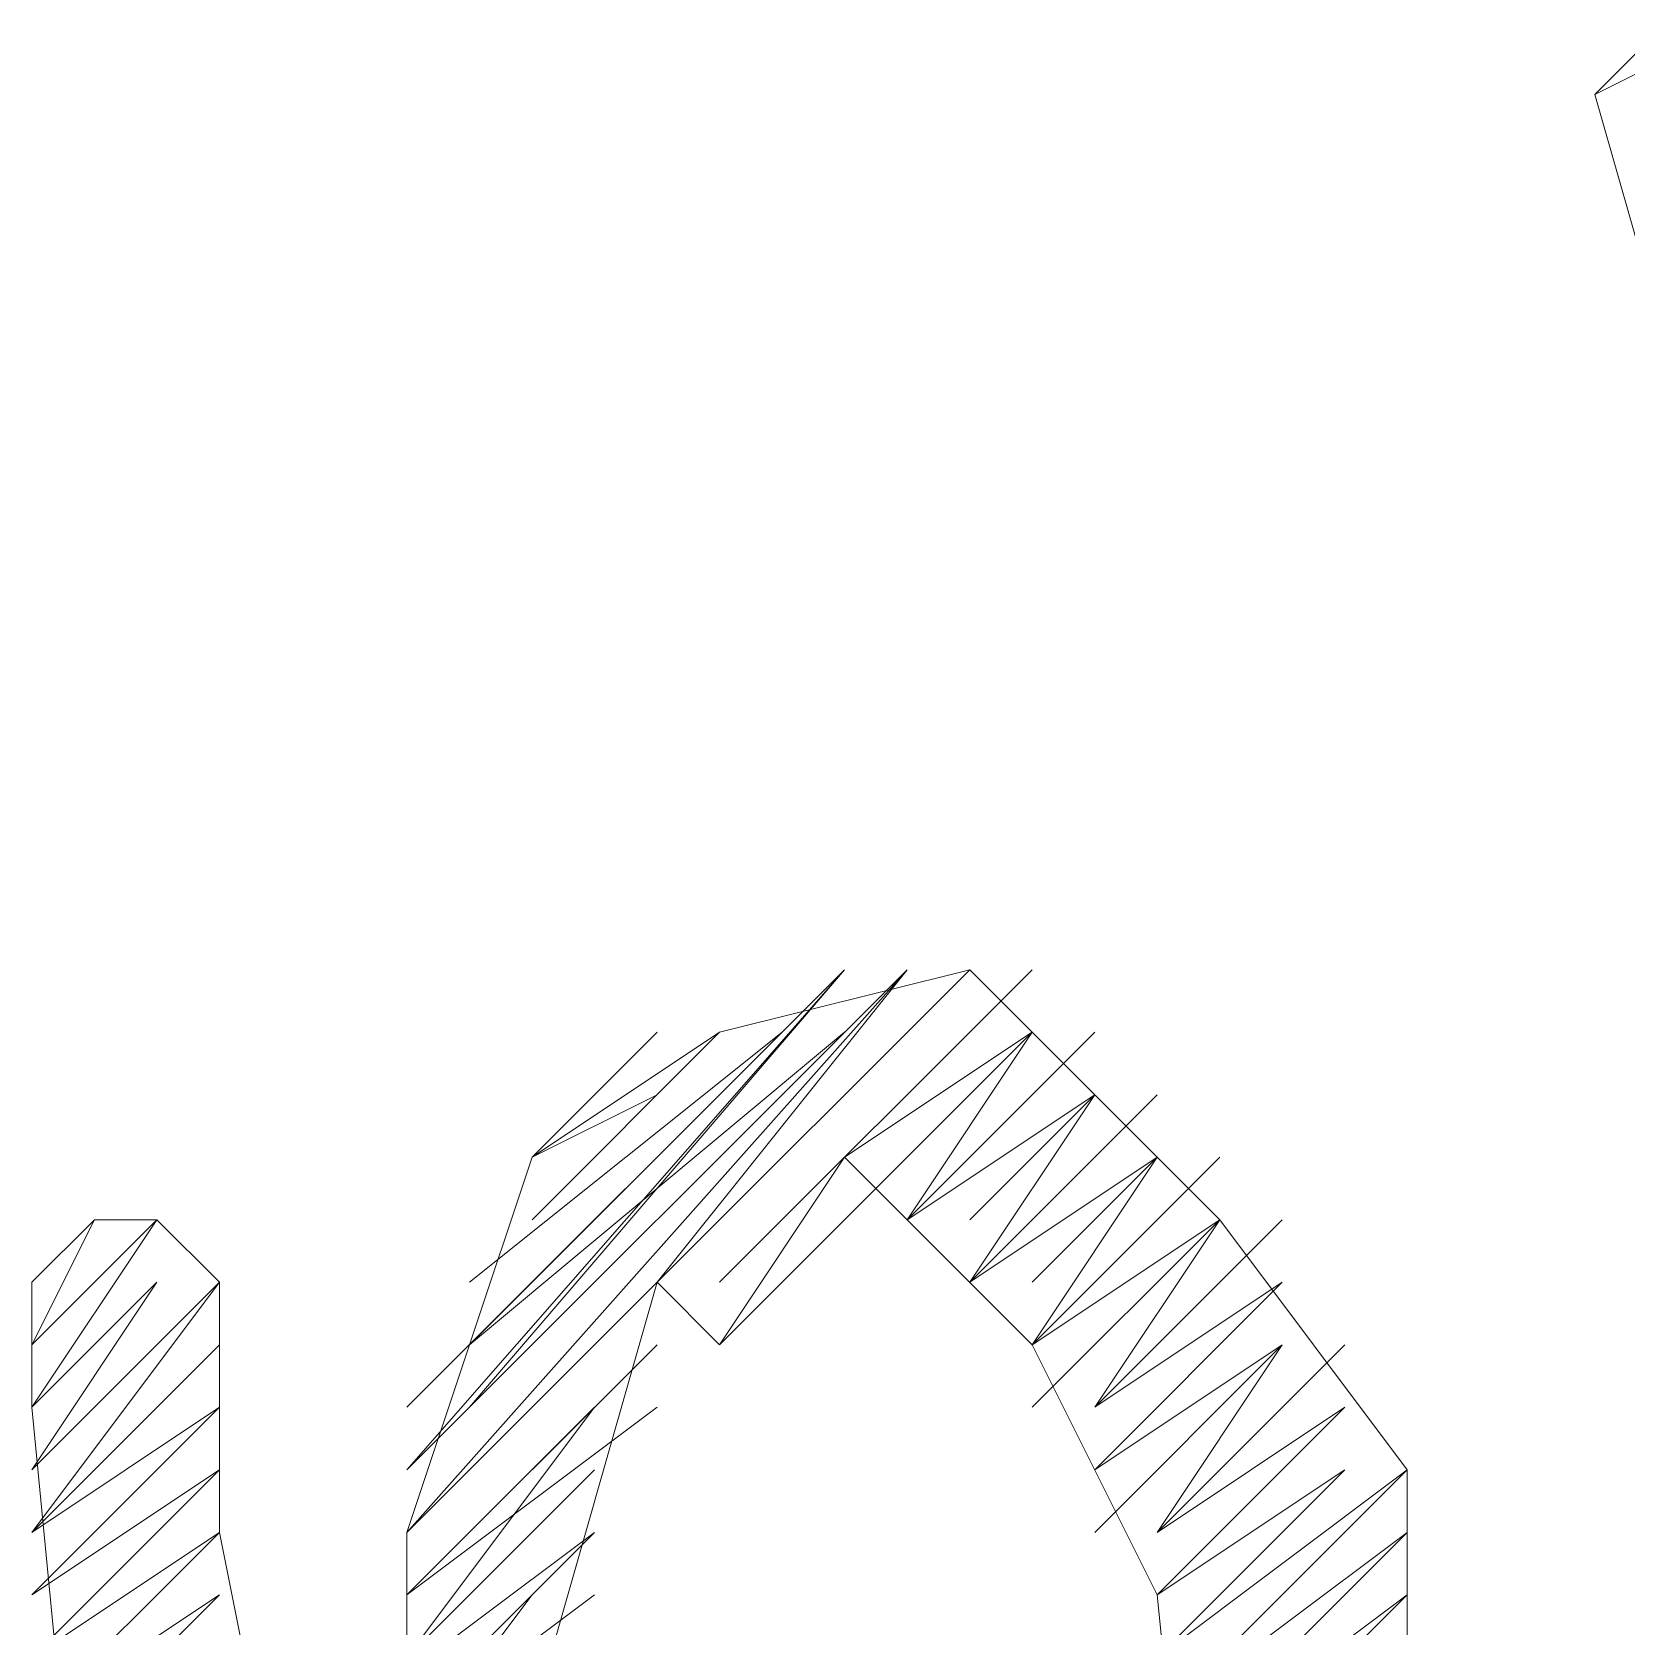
# Model space of a CAD drawing. Header units: millimetres. Extents: x 24 to 410, y 10 to 282.
# Drawn here: x 284.141 to 285.221, y 17.166 to 18.246 of the extents above; entities that cross this region are included whole.
import ezdxf

# ---------------------------------------------------------------- set-up
doc = ezdxf.new("R2010")
doc.units = ezdxf.units.MM
doc.layers.add('Watermark', color=7, linetype='Continuous')

msp = doc.modelspace()

# ---------------------------------------------------------------- linework, layer by layer
at = {"layer": 'Watermark', "color": 7, "lineweight": 0}
for points in [[(285.199667, 18.203333), (285.242, 18.245667)], [(285.199667, 18.203333), (285.242, 18.245667)], [(285.199667, 18.203333), (285.242, 18.245667)], [(285.199667, 18.203333), (285.242, 18.245667)], [(285.199667, 18.203333), (285.284333, 18.245667)], [(285.199667, 18.203333), (285.284333, 18.245667)], [(285.199667, 18.203333), (285.284333, 18.245667)], [(285.242, 18.245667), (285.199667, 18.203333), (285.284333, 17.907)], [(284.395333, 17.314333), (284.691667, 17.610667)], [(284.395333, 17.314333), (284.691667, 17.610667)], [(284.395333, 17.314333), (284.691667, 17.610667)], [(284.395333, 17.272), (284.691667, 17.610667)], [(284.395333, 17.272), (284.691667, 17.610667)], [(284.395333, 17.272), (284.734, 17.610667)], [(284.395333, 17.272), (284.734, 17.610667)], [(284.395333, 17.272), (284.734, 17.610667)], [(284.395333, 17.272), (284.734, 17.610667)], [(284.395333, 17.272), (284.734, 17.610667)], [(284.395333, 17.272), (284.734, 17.610667)], [(284.395333, 17.229667), (284.734, 17.610667)], [(284.395333, 17.229667), (284.734, 17.610667)], [(284.395333, 17.229667), (284.734, 17.610667)], [(284.395333, 17.229667), (284.734, 17.610667)], [(284.395333, 17.229667), (284.734, 17.610667)], [(284.395333, 17.229667), (284.734, 17.610667)], [(284.734, 17.610667), (284.564667, 17.399), (284.395333, 17.229667)], [(284.776333, 17.610667), (284.564667, 17.399), (284.395333, 17.229667)], [(284.776333, 17.610667), (284.564667, 17.399), (284.395333, 17.229667)], [(284.776333, 17.610667), (284.564667, 17.399), (284.395333, 17.229667)], [(284.776333, 17.610667), (284.564667, 17.399), (284.395333, 17.229667)], [(284.776333, 17.610667), (284.564667, 17.399), (284.395333, 17.229667)], [(284.776333, 17.610667), (284.564667, 17.399), (284.395333, 17.229667)], [(285.072667, 16.340667), (285.072667, 17.272), (284.945667, 17.441333), (284.776333, 17.610667), (284.607, 17.568333), (284.48, 17.483667), (284.395333, 17.229667), (284.395333, 17.145)], [(284.437667, 17.314333), (284.691667, 17.610667)], [(284.437667, 17.314333), (284.691667, 17.610667)], [(284.437667, 17.314333), (284.691667, 17.610667)], [(284.437667, 17.314333), (284.691667, 17.610667)], [(284.564667, 17.399), (284.776333, 17.610667)], [(284.564667, 17.399), (284.776333, 17.610667)], [(284.564667, 17.399), (284.776333, 17.610667)], [(284.564667, 17.399), (284.776333, 17.610667)], [(284.564667, 17.399), (284.776333, 17.610667)], [(284.564667, 17.399), (284.776333, 17.610667)], [(284.564667, 17.399), (284.776333, 17.610667)], [(284.607, 17.399), (284.818667, 17.610667)], [(284.607, 17.399), (284.818667, 17.610667)], [(284.607, 17.399), (284.818667, 17.610667)], [(284.607, 17.399), (284.818667, 17.610667)], [(284.607, 17.399), (284.818667, 17.610667)], [(284.437667, 17.399), (284.649333, 17.568333)], [(284.437667, 17.399), (284.649333, 17.568333)], [(284.437667, 17.399), (284.649333, 17.568333)], [(284.437667, 17.399), (284.649333, 17.568333)], [(284.437667, 17.399), (284.649333, 17.568333)], [(284.437667, 17.399), (284.649333, 17.568333)], [(284.437667, 17.356667), (284.649333, 17.568333)], [(284.437667, 17.356667), (284.649333, 17.568333)], [(284.437667, 17.356667), (284.649333, 17.568333)], [(284.437667, 17.356667), (284.649333, 17.568333)], [(284.437667, 17.356667), (284.649333, 17.568333)], [(284.437667, 17.356667), (284.691667, 17.568333)], [(284.437667, 17.356667), (284.691667, 17.568333)], [(284.437667, 17.356667), (284.691667, 17.568333)], [(284.48, 17.483667), (284.564667, 17.568333)], [(284.48, 17.483667), (284.607, 17.568333)], [(284.48, 17.441333), (284.607, 17.568333)], [(284.48, 17.441333), (284.607, 17.568333)], [(284.48, 17.441333), (284.607, 17.568333)], [(284.48, 17.441333), (284.607, 17.568333)], [(284.48, 17.441333), (284.607, 17.568333)], [(284.48, 17.441333), (284.607, 17.568333)], [(284.48, 17.441333), (284.607, 17.568333)], [(284.48, 17.441333), (284.607, 17.568333)], [(284.48, 17.399), (284.649333, 17.568333)], [(284.48, 17.399), (284.649333, 17.568333)], [(284.607, 17.356667), (284.818667, 17.568333)], [(284.607, 17.356667), (284.818667, 17.568333)], [(284.607, 17.356667), (284.818667, 17.568333)], [(284.607, 17.356667), (284.818667, 17.568333)], [(284.691667, 17.483667), (284.818667, 17.568333)], [(284.691667, 17.483667), (284.818667, 17.568333)], [(284.691667, 17.483667), (284.818667, 17.568333)], [(284.691667, 17.483667), (284.818667, 17.568333)], [(284.691667, 17.483667), (284.818667, 17.568333)], [(284.734, 17.483667), (284.818667, 17.568333)], [(284.734, 17.483667), (284.818667, 17.568333)], [(284.734, 17.483667), (284.818667, 17.568333)], [(284.734, 17.483667), (284.818667, 17.568333)], [(284.734, 17.441333), (284.818667, 17.568333)], [(284.734, 17.441333), (284.818667, 17.568333)], [(284.734, 17.441333), (284.818667, 17.568333)], [(284.734, 17.441333), (284.818667, 17.568333)], [(284.734, 17.441333), (284.818667, 17.568333)], [(284.734, 17.441333), (284.818667, 17.568333)], [(284.734, 17.441333), (284.818667, 17.568333)], [(284.734, 17.441333), (284.818667, 17.568333)], [(284.734, 17.441333), (284.861, 17.568333)], [(284.734, 17.441333), (284.861, 17.568333)], [(284.734, 17.441333), (284.861, 17.568333)], [(284.734, 17.441333), (284.861, 17.568333)], [(284.734, 17.441333), (284.861, 17.568333)], [(284.734, 17.441333), (284.861, 17.568333)], [(284.734, 17.441333), (284.861, 17.568333)], [(284.734, 17.441333), (284.861, 17.568333)], [(284.48, 17.483667), (284.522333, 17.526)], [(284.48, 17.483667), (284.522333, 17.526)], [(284.48, 17.483667), (284.564667, 17.526)], [(284.734, 17.441333), (284.861, 17.526)], [(284.734, 17.441333), (284.861, 17.526)], [(284.734, 17.441333), (284.861, 17.526)], [(284.734, 17.441333), (284.861, 17.526)], [(284.734, 17.441333), (284.861, 17.526)], [(284.734, 17.441333), (284.861, 17.526)], [(284.734, 17.441333), (284.861, 17.526)], [(284.776333, 17.441333), (284.861, 17.526)], [(284.776333, 17.441333), (284.861, 17.526)], [(284.776333, 17.441333), (284.861, 17.526)], [(284.776333, 17.441333), (284.861, 17.526)], [(284.776333, 17.399), (284.861, 17.526)], [(284.776333, 17.399), (284.861, 17.526)], [(284.776333, 17.399), (284.861, 17.526)], [(284.776333, 17.399), (284.861, 17.526)], [(284.776333, 17.399), (284.861, 17.526)], [(284.776333, 17.399), (284.861, 17.526)], [(284.776333, 17.399), (284.861, 17.526)], [(284.776333, 17.399), (284.903333, 17.526)], [(284.776333, 17.399), (284.903333, 17.526)], [(284.776333, 17.399), (284.903333, 17.526)], [(284.776333, 17.399), (284.903333, 17.526)], [(284.776333, 17.399), (284.903333, 17.526)], [(284.776333, 17.399), (284.903333, 17.526)], [(284.776333, 17.399), (284.903333, 17.526)], [(284.776333, 17.399), (284.903333, 17.526)], [(284.776333, 17.399), (284.903333, 17.526)], [(284.776333, 17.399), (284.903333, 17.526)], [(284.776333, 17.399), (284.903333, 17.526)], [(284.776333, 17.399), (284.903333, 17.483667)], [(284.776333, 17.399), (284.903333, 17.483667)], [(284.776333, 17.399), (284.903333, 17.483667)], [(284.776333, 17.399), (284.903333, 17.483667)], [(284.776333, 17.399), (284.903333, 17.483667)], [(284.818667, 17.399), (284.903333, 17.483667)], [(284.818667, 17.399), (284.903333, 17.483667)], [(284.818667, 17.399), (284.903333, 17.483667)], [(284.818667, 17.399), (284.903333, 17.483667)], [(284.818667, 17.399), (284.903333, 17.483667)], [(284.818667, 17.356667), (284.903333, 17.483667)], [(284.818667, 17.356667), (284.903333, 17.483667)], [(284.818667, 17.356667), (284.903333, 17.483667)], [(284.818667, 17.356667), (284.903333, 17.483667)], [(284.818667, 17.356667), (284.945667, 17.483667)], [(284.818667, 17.356667), (284.945667, 17.483667)], [(284.818667, 17.356667), (284.945667, 17.483667)], [(284.818667, 17.356667), (284.945667, 17.483667)], [(284.818667, 17.356667), (284.945667, 17.483667)], [(284.818667, 17.356667), (284.945667, 17.483667)], [(284.818667, 17.356667), (284.945667, 17.483667)], [(284.818667, 17.356667), (284.945667, 17.483667)], [(284.818667, 17.356667), (284.945667, 17.483667)], [(284.818667, 17.356667), (284.945667, 17.483667)], [(284.818667, 17.356667), (284.945667, 17.483667)], [(284.818667, 17.356667), (284.945667, 17.483667)], [(284.818667, 17.356667), (284.945667, 17.483667)], [(284.818667, 17.356667), (284.945667, 17.483667)], [(284.141333, 17.399), (284.183667, 17.441333)], [(284.141333, 17.399), (284.183667, 17.441333)], [(284.141333, 17.399), (284.183667, 17.441333)], [(284.141333, 17.399), (284.183667, 17.441333)], [(284.141333, 17.356667), (284.183667, 17.441333)], [(284.141333, 17.356667), (284.183667, 17.441333)], [(284.141333, 17.356667), (284.183667, 17.441333)], [(284.141333, 17.356667), (284.183667, 17.441333)], [(284.141333, 17.356667), (284.183667, 17.441333)], [(284.141333, 17.356667), (284.226, 17.441333)], [(284.141333, 17.356667), (284.226, 17.441333)], [(284.141333, 17.356667), (284.226, 17.441333)], [(284.141333, 17.356667), (284.226, 17.441333)], [(284.141333, 17.356667), (284.226, 17.441333)], [(284.141333, 17.356667), (284.226, 17.441333)], [(284.141333, 17.356667), (284.226, 17.441333)], [(284.141333, 17.356667), (284.226, 17.441333)], [(284.141333, 17.314333), (284.226, 17.441333)], [(284.141333, 17.314333), (284.226, 17.441333)], [(284.141333, 17.314333), (284.226, 17.441333)], [(284.353, 16.806333), (284.268333, 17.229667), (284.268333, 17.399), (284.226, 17.441333), (284.183667, 17.441333), (284.141333, 17.399), (284.141333, 17.356667), (284.141333, 17.314333), (284.268333, 16.002)], [(284.818667, 17.356667), (284.945667, 17.441333)], [(284.818667, 17.356667), (284.945667, 17.441333)], [(284.818667, 17.356667), (284.945667, 17.441333)], [(284.818667, 17.356667), (284.945667, 17.441333)], [(284.818667, 17.356667), (284.945667, 17.441333)], [(284.818667, 17.356667), (284.945667, 17.441333)], [(284.818667, 17.314333), (284.945667, 17.441333)], [(284.818667, 17.314333), (284.945667, 17.441333)], [(284.861, 17.314333), (284.945667, 17.441333)], [(284.861, 17.314333), (284.945667, 17.441333)], [(284.861, 17.314333), (284.945667, 17.441333)], [(284.861, 17.314333), (284.945667, 17.441333)], [(284.861, 17.314333), (284.945667, 17.441333)], [(284.861, 17.314333), (284.945667, 17.441333)], [(284.861, 17.314333), (284.945667, 17.441333)], [(284.861, 17.314333), (284.945667, 17.441333)], [(284.861, 17.314333), (284.945667, 17.441333)], [(284.861, 17.314333), (284.988, 17.441333)], [(284.861, 17.314333), (284.988, 17.441333)], [(284.861, 17.314333), (284.988, 17.441333)], [(284.861, 17.314333), (284.988, 17.441333)], [(284.861, 17.314333), (284.988, 17.441333)], [(284.141333, 17.314333), (284.226, 17.399)], [(284.141333, 17.314333), (284.226, 17.399)], [(284.141333, 17.314333), (284.226, 17.399)], [(284.141333, 17.314333), (284.226, 17.399)], [(284.141333, 17.314333), (284.226, 17.399)], [(284.141333, 17.314333), (284.226, 17.399)], [(284.141333, 17.272), (284.226, 17.399)], [(284.141333, 17.272), (284.226, 17.399)], [(284.141333, 17.272), (284.268333, 17.399)], [(284.141333, 17.272), (284.268333, 17.399)], [(284.141333, 17.272), (284.268333, 17.399)], [(284.141333, 17.272), (284.268333, 17.399)], [(284.141333, 17.272), (284.268333, 17.399)], [(284.141333, 17.272), (284.268333, 17.399)], [(284.141333, 17.272), (284.268333, 17.399)], [(284.141333, 17.272), (284.268333, 17.399)], [(284.141333, 17.272), (284.268333, 17.399)], [(284.141333, 17.272), (284.268333, 17.399)], [(284.141333, 17.272), (284.268333, 17.399)], [(284.141333, 17.272), (284.268333, 17.399)], [(284.141333, 17.272), (284.268333, 17.399)], [(284.141333, 17.272), (284.268333, 17.399)], [(284.141333, 17.229667), (284.268333, 17.399)], [(284.861, 17.314333), (284.988, 17.399)], [(284.861, 17.314333), (284.988, 17.399)], [(284.861, 17.314333), (284.988, 17.399)], [(284.861, 17.314333), (284.988, 17.399)], [(284.861, 17.272), (284.988, 17.399)], [(284.861, 17.272), (284.988, 17.399)], [(284.861, 17.272), (284.988, 17.399)], [(284.861, 17.272), (284.988, 17.399)], [(284.861, 17.272), (284.988, 17.399)], [(284.861, 17.272), (284.988, 17.399)], [(284.861, 17.272), (284.988, 17.399)], [(284.861, 17.272), (284.988, 17.399)], [(284.861, 17.272), (284.988, 17.399)], [(284.861, 17.272), (284.988, 17.399)], [(284.861, 17.272), (284.988, 17.399)], [(284.861, 17.272), (284.988, 17.399)], [(284.861, 17.272), (284.988, 17.399)], [(284.861, 17.272), (284.988, 17.399)], [(284.861, 17.272), (284.988, 17.399)], [(284.861, 17.272), (284.988, 17.399)], [(284.861, 17.272), (284.988, 17.399)], [(284.141333, 17.229667), (284.268333, 17.356667)], [(284.141333, 17.229667), (284.268333, 17.356667)], [(284.141333, 17.229667), (284.268333, 17.356667)], [(284.141333, 17.229667), (284.268333, 17.356667)], [(284.141333, 17.229667), (284.268333, 17.356667)], [(284.141333, 17.229667), (284.268333, 17.356667)], [(284.141333, 17.229667), (284.268333, 17.356667)], [(284.141333, 17.229667), (284.268333, 17.356667)], [(284.141333, 17.229667), (284.268333, 17.356667)], [(284.141333, 17.229667), (284.268333, 17.356667)], [(284.141333, 17.229667), (284.268333, 17.356667)], [(284.141333, 17.229667), (284.268333, 17.356667)], [(284.395333, 17.187333), (284.564667, 17.356667)], [(284.395333, 17.187333), (284.564667, 17.356667)], [(284.395333, 17.187333), (284.564667, 17.356667)], [(284.395333, 17.187333), (284.564667, 17.356667)], [(284.395333, 17.187333), (284.564667, 17.356667)], [(284.395333, 17.187333), (284.564667, 17.356667)], [(284.395333, 17.187333), (284.564667, 17.356667)], [(284.395333, 17.187333), (284.564667, 17.356667)], [(284.395333, 17.187333), (284.564667, 17.356667)], [(284.861, 17.272), (284.988, 17.356667)], [(284.861, 17.272), (284.988, 17.356667)], [(284.861, 17.272), (284.988, 17.356667)], [(284.861, 17.272), (284.988, 17.356667)], [(284.861, 17.229667), (284.988, 17.356667)], [(284.861, 17.229667), (284.988, 17.356667)], [(284.903333, 17.229667), (284.988, 17.356667)], [(284.903333, 17.229667), (284.988, 17.356667)], [(284.903333, 17.229667), (284.988, 17.356667)], [(284.903333, 17.229667), (284.988, 17.356667)], [(284.903333, 17.229667), (284.988, 17.356667)], [(284.903333, 17.229667), (284.988, 17.356667)], [(284.903333, 17.229667), (285.030333, 17.356667)], [(284.903333, 17.229667), (285.030333, 17.356667)], [(284.903333, 17.229667), (285.030333, 17.356667)], [(284.903333, 17.229667), (285.030333, 17.356667)], [(284.903333, 17.229667), (285.030333, 17.356667)], [(284.903333, 17.229667), (285.030333, 17.356667)], [(284.903333, 17.229667), (285.030333, 17.356667)], [(284.903333, 17.229667), (285.030333, 17.356667)], [(284.903333, 17.229667), (285.030333, 17.356667)], [(284.141333, 17.229667), (284.268333, 17.314333)], [(284.141333, 17.229667), (284.268333, 17.314333)], [(284.141333, 17.187333), (284.268333, 17.314333)], [(284.141333, 17.187333), (284.268333, 17.314333)], [(284.141333, 17.187333), (284.268333, 17.314333)], [(284.141333, 17.187333), (284.268333, 17.314333)], [(284.141333, 17.187333), (284.268333, 17.314333)], [(284.141333, 17.187333), (284.268333, 17.314333)], [(284.141333, 17.187333), (284.268333, 17.314333)], [(284.141333, 17.187333), (284.268333, 17.314333)], [(284.141333, 17.187333), (284.268333, 17.314333)], [(284.141333, 17.187333), (284.268333, 17.314333)], [(284.141333, 17.187333), (284.268333, 17.314333)], [(284.395333, 17.187333), (284.564667, 17.314333)], [(284.395333, 17.187333), (284.522333, 17.314333)], [(284.395333, 17.187333), (284.522333, 17.314333)], [(284.395333, 17.187333), (284.522333, 17.314333)], [(284.395333, 17.187333), (284.522333, 17.314333)], [(284.395333, 17.145), (284.522333, 17.314333)], [(284.395333, 17.145), (284.522333, 17.314333)], [(284.395333, 17.145), (284.522333, 17.314333)], [(284.395333, 17.145), (284.522333, 17.314333)], [(284.395333, 17.145), (284.522333, 17.314333)], [(284.903333, 17.229667), (285.030333, 17.314333)], [(284.903333, 17.229667), (285.030333, 17.314333)], [(284.903333, 17.229667), (285.030333, 17.314333)], [(284.903333, 17.187333), (285.030333, 17.314333)], [(284.903333, 17.187333), (285.030333, 17.314333)], [(284.903333, 17.187333), (285.030333, 17.314333)], [(284.903333, 17.187333), (285.030333, 17.314333)], [(284.903333, 17.187333), (285.030333, 17.314333)], [(284.903333, 17.187333), (285.030333, 17.314333)], [(284.903333, 17.187333), (285.030333, 17.314333)], [(284.903333, 17.187333), (285.030333, 17.314333)], [(284.903333, 17.187333), (285.030333, 17.314333)], [(284.903333, 17.187333), (285.030333, 17.314333)], [(284.903333, 17.187333), (285.030333, 17.314333)], [(284.903333, 17.187333), (285.030333, 17.314333)], [(284.903333, 17.187333), (285.030333, 17.314333)], [(284.903333, 17.187333), (285.030333, 17.314333)], [(284.903333, 17.187333), (285.030333, 17.314333)], [(284.903333, 17.187333), (285.030333, 17.314333)], [(284.903333, 17.187333), (285.030333, 17.314333)], [(284.903333, 17.187333), (285.030333, 17.314333)], [(284.141333, 17.187333), (284.268333, 17.272)], [(284.141333, 17.187333), (284.268333, 17.272)], [(284.141333, 17.187333), (284.268333, 17.272)], [(284.141333, 17.187333), (284.268333, 17.272)], [(284.141333, 17.145), (284.268333, 17.272)], [(284.141333, 17.145), (284.268333, 17.272)], [(284.141333, 17.145), (284.268333, 17.272)], [(284.141333, 17.145), (284.268333, 17.272)], [(284.141333, 17.145), (284.268333, 17.272)], [(284.141333, 17.145), (284.268333, 17.272)], [(284.141333, 17.145), (284.268333, 17.272)], [(284.141333, 17.145), (284.268333, 17.272)], [(284.353, 17.102667), (284.522333, 17.272)], [(284.353, 17.102667), (284.522333, 17.272)], [(284.395333, 17.145), (284.522333, 17.272)], [(284.395333, 17.145), (284.522333, 17.272)], [(284.395333, 17.145), (284.522333, 17.272)], [(284.395333, 17.145), (284.522333, 17.272)], [(284.395333, 17.145), (284.522333, 17.272)], [(284.395333, 17.145), (284.522333, 17.272)], [(284.395333, 17.145), (284.522333, 17.272)], [(284.395333, 17.145), (284.522333, 17.272)], [(284.903333, 17.187333), (285.030333, 17.272)], [(284.903333, 17.145), (285.030333, 17.272)], [(284.903333, 17.145), (285.030333, 17.272)], [(284.903333, 17.145), (285.030333, 17.272)], [(284.903333, 17.145), (285.030333, 17.272)], [(284.903333, 17.145), (285.030333, 17.272)], [(284.903333, 17.145), (285.030333, 17.272)], [(284.903333, 17.145), (285.030333, 17.272)], [(284.903333, 17.145), (285.030333, 17.272)], [(284.903333, 17.145), (285.072667, 17.272)], [(284.903333, 17.145), (285.072667, 17.272)], [(284.903333, 17.145), (285.072667, 17.272)], [(284.903333, 17.145), (285.072667, 17.272)], [(284.903333, 17.145), (285.072667, 17.272)], [(284.903333, 17.145), (285.072667, 17.272)], [(284.903333, 17.102667), (285.072667, 17.272)], [(284.903333, 17.102667), (285.072667, 17.272)], [(284.903333, 17.102667), (285.072667, 17.272)], [(284.903333, 17.102667), (285.072667, 17.272)], [(284.903333, 17.102667), (285.072667, 17.272)], [(284.141333, 17.145), (284.268333, 17.229667)], [(284.141333, 17.145), (284.268333, 17.229667)], [(284.141333, 17.145), (284.268333, 17.229667)], [(284.141333, 17.145), (284.268333, 17.229667)], [(284.141333, 17.145), (284.268333, 17.229667)], [(284.141333, 17.145), (284.268333, 17.229667)], [(284.141333, 17.145), (284.268333, 17.229667)], [(284.141333, 17.102667), (284.268333, 17.229667)], [(284.141333, 17.102667), (284.268333, 17.229667)], [(284.141333, 17.102667), (284.268333, 17.229667)], [(284.141333, 17.102667), (284.268333, 17.229667)], [(284.141333, 17.102667), (284.268333, 17.229667)], [(284.353, 17.102667), (284.522333, 17.229667)], [(284.353, 17.060333), (284.522333, 17.229667)], [(284.353, 17.060333), (284.522333, 17.229667)], [(284.353, 17.060333), (284.522333, 17.229667)], [(284.353, 17.060333), (284.522333, 17.229667)], [(284.353, 17.060333), (284.522333, 17.229667)], [(284.353, 17.060333), (284.522333, 17.229667)], [(284.353, 17.060333), (284.522333, 17.229667)], [(284.353, 17.060333), (284.522333, 17.229667)], [(284.903333, 17.102667), (285.072667, 17.229667)], [(284.903333, 17.102667), (285.072667, 17.229667)], [(284.903333, 17.102667), (285.072667, 17.229667)], [(284.903333, 17.102667), (285.072667, 17.229667)], [(284.903333, 17.102667), (285.072667, 17.229667)], [(284.903333, 17.102667), (285.072667, 17.229667)], [(284.903333, 17.102667), (285.072667, 17.229667)], [(284.903333, 17.102667), (285.072667, 17.229667)], [(284.903333, 17.102667), (285.072667, 17.229667)], [(284.903333, 17.060333), (285.072667, 17.229667)], [(284.903333, 17.060333), (285.072667, 17.229667)], [(284.903333, 17.060333), (285.072667, 17.229667)], [(284.903333, 17.060333), (285.072667, 17.229667)], [(284.903333, 17.060333), (285.072667, 17.229667)], [(284.903333, 17.060333), (285.072667, 17.229667)], [(284.903333, 17.060333), (285.072667, 17.229667)], [(284.141333, 17.102667), (284.268333, 17.187333)], [(284.141333, 17.102667), (284.268333, 17.187333)], [(284.141333, 17.102667), (284.268333, 17.187333)], [(284.141333, 17.102667), (284.268333, 17.187333)], [(284.141333, 17.102667), (284.268333, 17.187333)], [(284.141333, 17.102667), (284.268333, 17.187333)], [(284.141333, 17.102667), (284.268333, 17.187333)], [(284.141333, 17.102667), (284.268333, 17.187333)], [(284.141333, 17.102667), (284.268333, 17.187333)], [(284.141333, 17.102667), (284.268333, 17.187333)], [(284.141333, 17.102667), (284.268333, 17.187333)], [(284.141333, 17.060333), (284.268333, 17.187333)], [(284.141333, 17.060333), (284.268333, 17.187333)], [(284.141333, 17.060333), (284.268333, 17.187333)], [(284.141333, 17.060333), (284.268333, 17.187333)], [(284.141333, 17.060333), (284.268333, 17.187333)], [(284.141333, 17.060333), (284.268333, 17.187333)], [(284.353, 17.060333), (284.522333, 17.187333)], [(284.353, 17.060333), (284.522333, 17.187333)], [(284.353, 17.060333), (284.522333, 17.187333)], [(284.353, 17.060333), (284.522333, 17.187333)], [(284.353, 17.060333), (284.48, 17.187333)], [(284.353, 17.060333), (284.48, 17.187333)], [(284.353, 17.018), (284.48, 17.187333)], [(284.353, 17.018), (284.48, 17.187333)], [(284.353, 17.018), (284.48, 17.187333)], [(284.353, 17.018), (284.48, 17.187333)], [(284.903333, 17.060333), (285.072667, 17.187333)], [(284.903333, 17.060333), (285.072667, 17.187333)], [(284.903333, 17.060333), (285.072667, 17.187333)], [(284.903333, 17.060333), (285.072667, 17.187333)], [(284.903333, 17.060333), (285.072667, 17.187333)], [(284.903333, 17.060333), (285.072667, 17.187333)], [(284.903333, 17.060333), (285.072667, 17.187333)], [(284.903333, 17.018), (285.072667, 17.187333)], [(284.903333, 17.018), (285.072667, 17.187333)], [(284.903333, 17.018), (285.072667, 17.187333)], [(284.903333, 17.018), (285.072667, 17.187333)], [(284.903333, 17.018), (285.072667, 17.187333)], [(284.903333, 17.018), (285.072667, 17.187333)], [(284.903333, 17.018), (285.072667, 17.187333)], [(284.903333, 17.018), (285.072667, 17.187333)], [(284.903333, 17.018), (285.072667, 17.187333)], [(284.903333, 17.018), (285.072667, 17.187333)]]:
    msp.add_lwpolyline(points, dxfattribs=at)
msp.add_lwpolyline([(284.48, 17.018), (284.48, 17.102667), (284.564667, 17.399), (284.607, 17.356667), (284.691667, 17.483667), (284.818667, 17.356667), (284.903333, 17.187333), (284.945667, 16.764), (284.818667, 16.891), (284.734, 16.933333), (284.691667, 16.975667), (284.564667, 16.975667)], close=True, dxfattribs=at)

doc.saveas('drawing.dxf')
